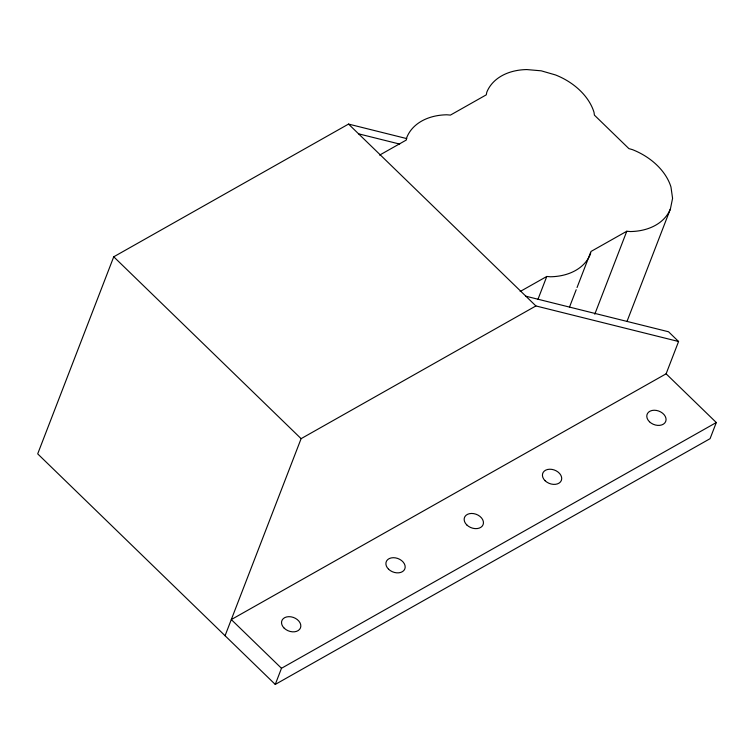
<?xml version="1.0" encoding="UTF-8"?>
<svg xmlns="http://www.w3.org/2000/svg" width="754" height="754" viewBox="0 0 754 754"><rect width="100%" height="100%" fill="white"/><g stroke="black" fill="none" stroke-linecap="round" stroke-linejoin="round"><path stroke-width="1.13" d="M627.017 321.392L670.41 208.943L672.577 198.33L670.966 187.001A57.323 41.234 21.1 0 0 632.493 149.65L628.893 148.613L594.416 115.155L594.011 112.308A57.323 41.234 21.1 0 0 555.538 74.957L541.212 70.819L526.81 69.566A57.323 41.234 21.1 0 0 486.811 92.177L486.264 94.844L450.421 115.098L446.802 114.787A57.323 41.234 21.1 0 0 406.802 137.398L406.255 140.065L379.63 155.107M406.745 138.595L348.536 124.08L113.741 256.794L37.7 453.861L275.257 684.434L710.07 438.677L716.3 422.532L666.112 373.814L678.581 341.505L668.544 331.769L525.868 296.209M225.069 635.716L301.11 438.658L535.906 305.945L678.581 341.505M275.257 684.434L281.487 668.28L716.3 422.532M537.941 299.385L546.782 276.464L550.401 276.775A57.323 41.234 21.1 0 0 590.401 254.164L590.947 251.497L626.791 231.242L630.41 231.553A57.323 41.234 21.1 0 0 670.41 208.943M569.468 307.18L576.207 289.706M577.046 287.528L590.533 252.59M594.774 314.211L626.791 231.242M520.156 291.506L546.782 276.464M666.112 373.814L231.299 619.571L281.487 668.28M358.574 133.826L399.667 144.071M348.536 124.08L535.906 305.945M113.741 256.794L301.11 438.658M284.22 628.195A9.972 7.172 21.1 0 0 300.46 627.922A9.972 7.172 21.1 0 0 288.867 616.668A9.972 7.172 21.1 0 0 284.22 628.195M388.574 569.213A9.972 7.172 21.1 0 0 404.813 568.94A9.972 7.172 21.1 0 0 393.22 557.696A9.972 7.172 21.1 0 0 388.574 569.213M545.114 480.741A9.972 7.172 21.1 0 0 561.344 480.468A9.972 7.172 21.1 0 0 549.751 469.224A9.972 7.172 21.1 0 0 545.114 480.741M649.467 421.759A9.972 7.172 21.1 0 0 665.697 421.486A9.972 7.172 21.1 0 0 654.104 410.242A9.972 7.172 21.1 0 0 649.467 421.759M466.849 524.982A9.972 7.172 21.1 0 0 483.078 524.709A9.972 7.172 21.1 0 0 471.486 513.455A9.972 7.172 21.1 0 0 466.849 524.982"/></g></svg>
